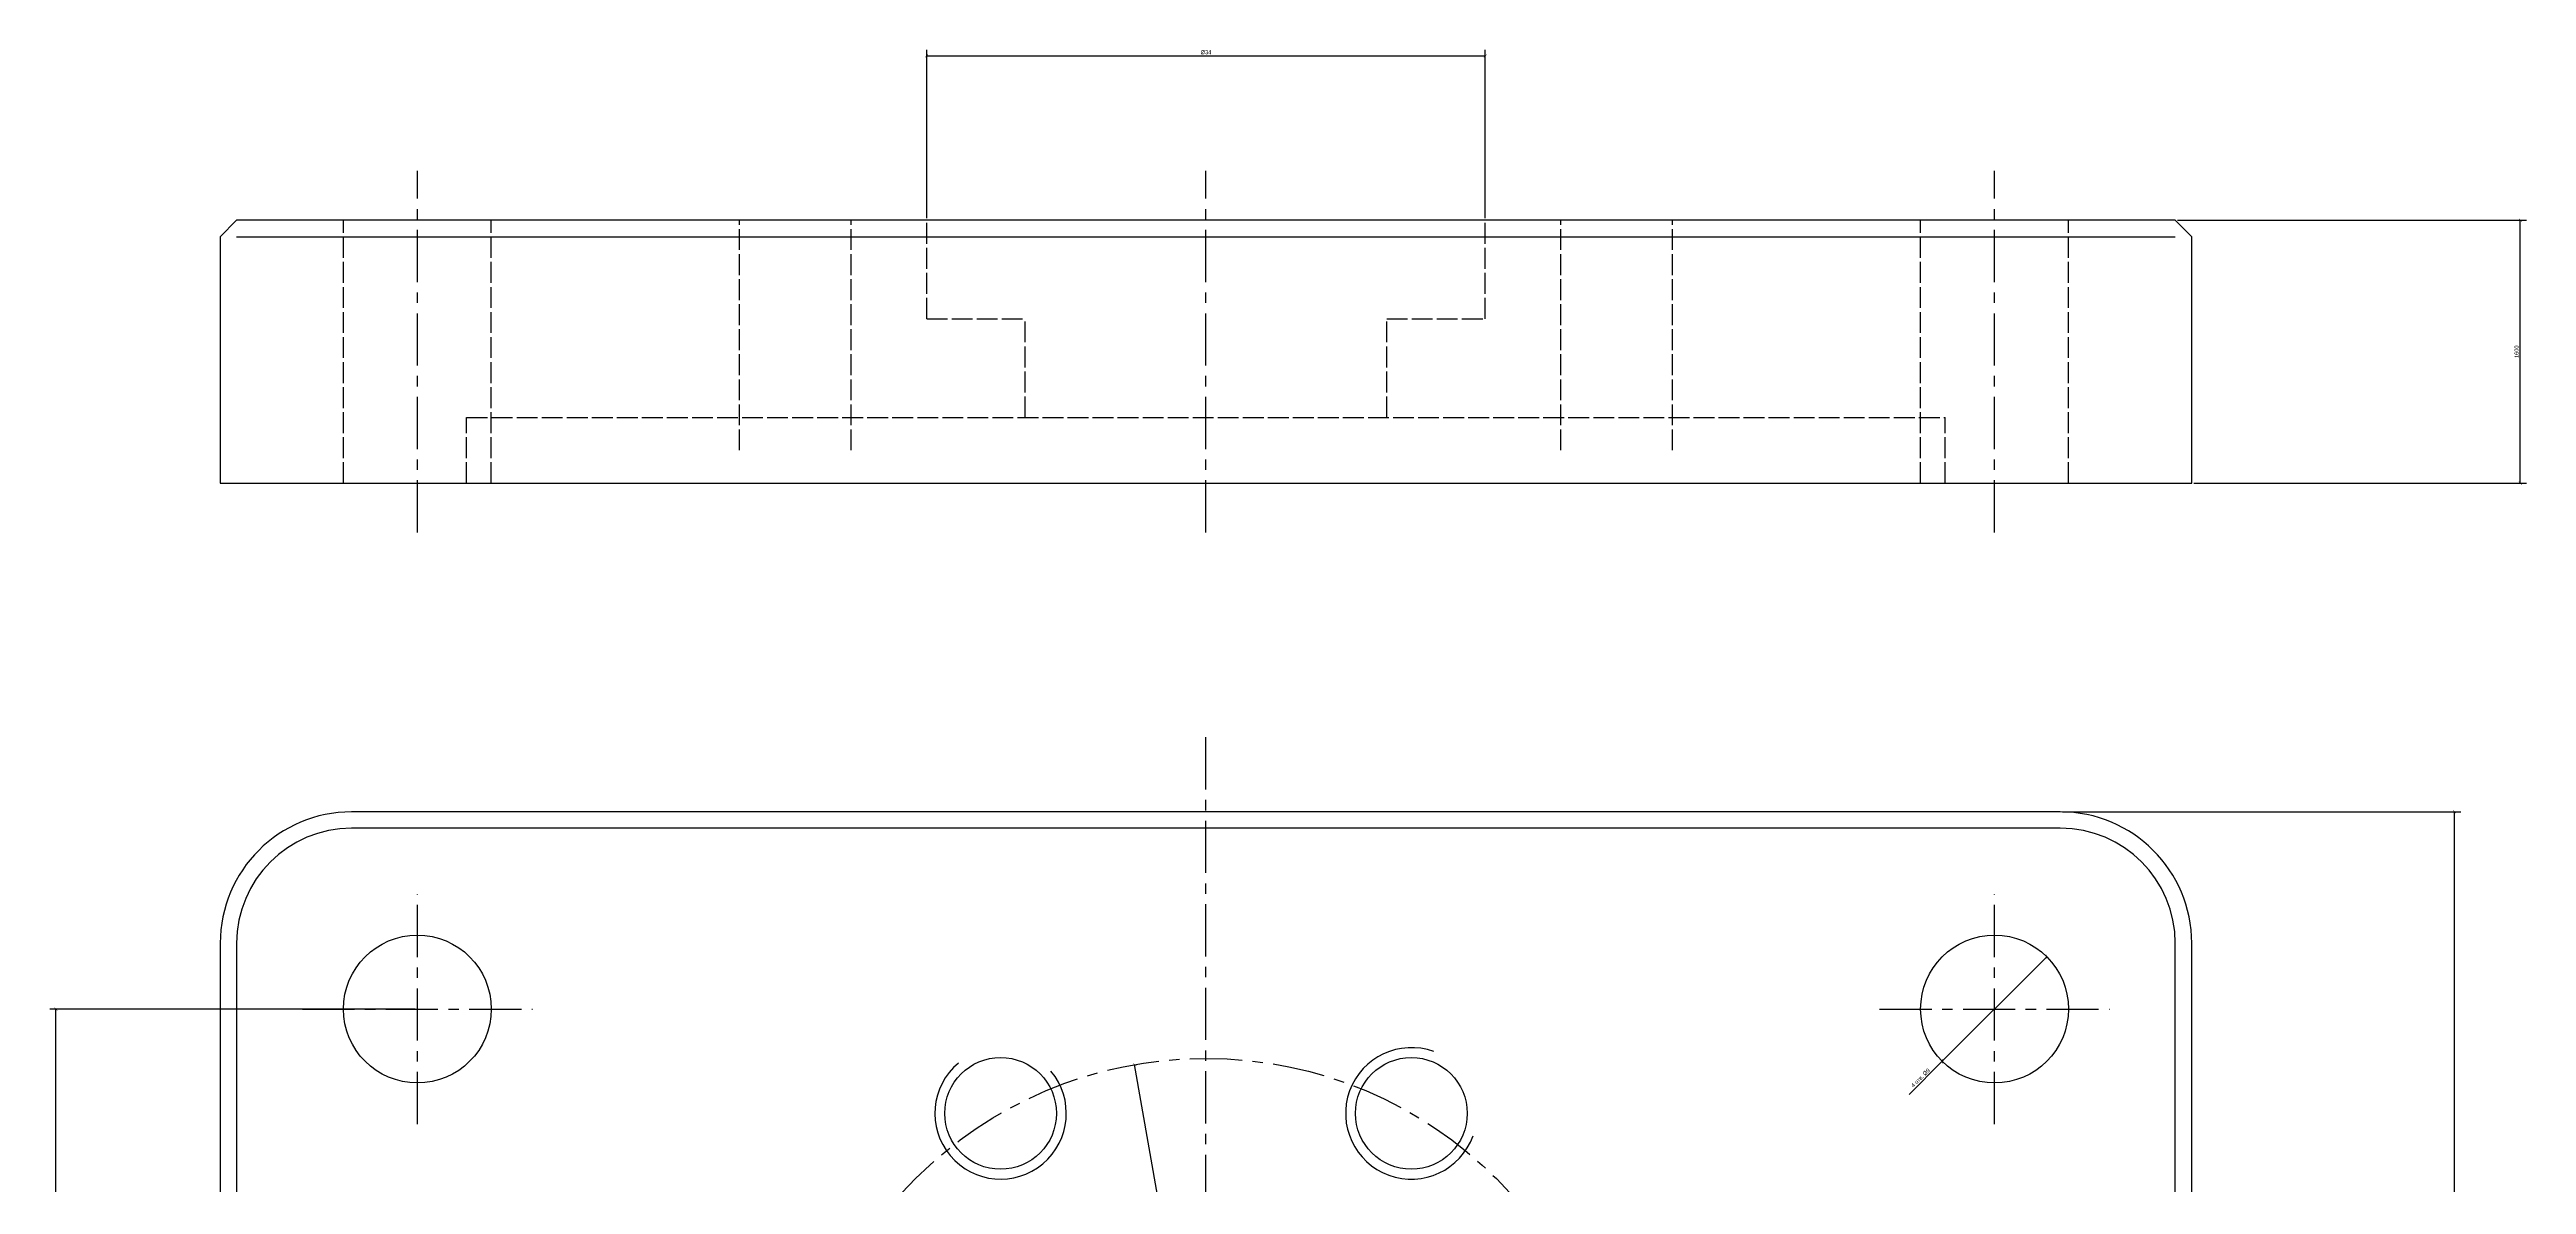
# Model space of a CAD drawing. Header units: millimetres. Extents: x -70 to 157, y -88 to 86.
# Drawn here: x -70.4 to 80.4, y 17.3 to 86.4 of the extents above; entities that cross this region are included whole.
import ezdxf

# ---------------------------------------------------------------- set-up
doc = ezdxf.new("R2010")
doc.units = ezdxf.units.MM
doc.linetypes.add('CENTER', pattern=[5.08, 3.175, -0.635, 0.635, -0.635])
doc.linetypes.add('DASHED', pattern=[1.524, 1.27, -0.254])
for name, color, linetype in [('CENTER', 3, 'CENTER'), ('DIM', 4, 'CONTINUOUS'), ('HIDDEN', 1, 'DASHED'), ('OUTLINE', 7, 'CONTINUOUS'), ('THIN', 8, 'CONTINUOUS')]:
    doc.layers.add(name, color=color, linetype=linetype)
doc.styles.add('OpenSansCondensed-Light', font='OpenSansCondensed-Light.ttf')
doc.dimstyles.new('EZDXF', dxfattribs={"dimtxt": 0.25, "dimasz": 0.175, "dimexe": 0.375, "dimexo": 0.125, "dimgap": 0.1, "dimtad": 1, "dimlfac": 100, "dimzin": 12, "dimdsep": 46, "dimtxsty": 'OpenSansCondensed-Light', "dimblk": 'ARCHTICK', "dimcen": 2.5, "dimazin": 3, "dimtfac": 0.5, "dimtmove": 2, "dimatfit": 3})

# ---------------------------------------------------------------- blocks, each defined once
blk = doc.blocks.new('_ARCHTICK')
at = {"color": 0, "linetype": 'BYBLOCK', "const_width": 0.15}
blk.add_lwpolyline([(-0.5, -0.5), (0.5, 0.5)], dxfattribs=at)

msp = doc.modelspace()

# ---------------------------------------------------------------- linework, layer by layer
at = {"layer": 'CENTER'}
for p, q in [((-48, 57), (-48, 79)), ((0, 57), (0, 79)), ((48, 57), (48, 79)), ((0, -45), (0, 45)), ((-48, 21), (-48, 35)), ((48, 21), (48, 35)), ((-55, 28), (-41, 28)), ((41, 28), (55, 28))]:
    msp.add_line(p, q, dxfattribs=at)
msp.add_circle((0, 0), 25, dxfattribs=at)
at = {"layer": 'HIDDEN'}
for p, q in [((-52.5, 60), (-52.5, 76)), ((-43.5, 60), (-43.5, 76)), ((-28.4, 62), (-28.4, 76)), ((-21.6, 62), (-21.6, 76)), ((-17, 70), (-17, 76)), ((17, 70), (17, 76)), ((21.6, 62), (21.6, 76)), ((28.4, 62), (28.4, 76)), ((43.5, 60), (43.5, 76)), ((52.5, 60), (52.5, 76)), ((-17, 70), (-11, 70)), ((-11, 64), (-11, 70)), ((11, 64), (11, 70)), ((11, 70), (17, 70)), ((-45, 64), (45, 64)), ((-45, 60), (-45, 64)), ((45, 60), (45, 64))]:
    msp.add_line(p, q, dxfattribs=at)
at = {"layer": 'OUTLINE'}
for p, q in [((-59, 76), (-60, 75)), ((59, 76), (-59, 76)), ((60, 75), (59, 76)), ((-60, 75), (-60, 60)), ((60, 60), (60, 75)), ((-60, 60), (60, 60)), ((52, 40), (-52, 40)), ((-60, 32), (-60, -32)), ((60, -32), (60, 32))]:
    msp.add_line(p, q, dxfattribs=at)
for centre, radius in [((-48, 28), 4.5), ((48, 28), 4.5), ((-12.5, 21.65064), 3.4), ((12.5, 21.65064), 3.4)]:
    msp.add_circle(centre, radius, dxfattribs=at)
for centre, start, end in [((-52, 32), 90, 180), ((52, 32), 0, 90)]:
    msp.add_arc(centre, 8, start, end, dxfattribs=at)
at = {"layer": 'THIN'}
for p, q in [((-59, 75), (59, 75)), ((52, 39), (-52, 39)), ((-59, 32), (-59, -32)), ((59, -32), (59, 32))]:
    msp.add_line(p, q, dxfattribs=at)
for centre, radius, start, end in [((-52, 32), 7, 90, 180), ((52, 32), 7, 0, 90), ((12.5, 21.65064), 4, 70, 340), ((-12.5, 21.65064), 4, 130, 400)]:
    msp.add_arc(centre, radius, start, end, dxfattribs=at)

# ---------------------------------------------------------------- dimensions: what is measured, and where the dimension line sits
at = {"layer": 'DIM'}
msp.add_linear_dim(base=(-17, 86), p1=(-17, 76), p2=(17, 76), text='%%c34', dimstyle='EZDXF', dxfattribs=at).render()
for base, p1, p2 in [((80, 60), (60, 60), (59, 76)), ((76, -40), (52, -40), (52, 40)), ((-70, -28), (-48, -28), (-48, 28))]:
    msp.add_linear_dim(base=base, p1=p1, p2=p2, angle=90, dimstyle='EZDXF', dxfattribs=at).render()
for p1, p2, text in [((51.18198, 31.18198), (44.81802, 24.81802), '4 отв. %%c9'), ((-4.3412, 24.62019), (4.3412, -24.62019), '%%c50')]:
    msp.add_diameter_dim_2p(p1=p1, p2=p2, text=text, dimstyle='EZDXF', dxfattribs=at).render()

doc.saveas('drawing.dxf')
